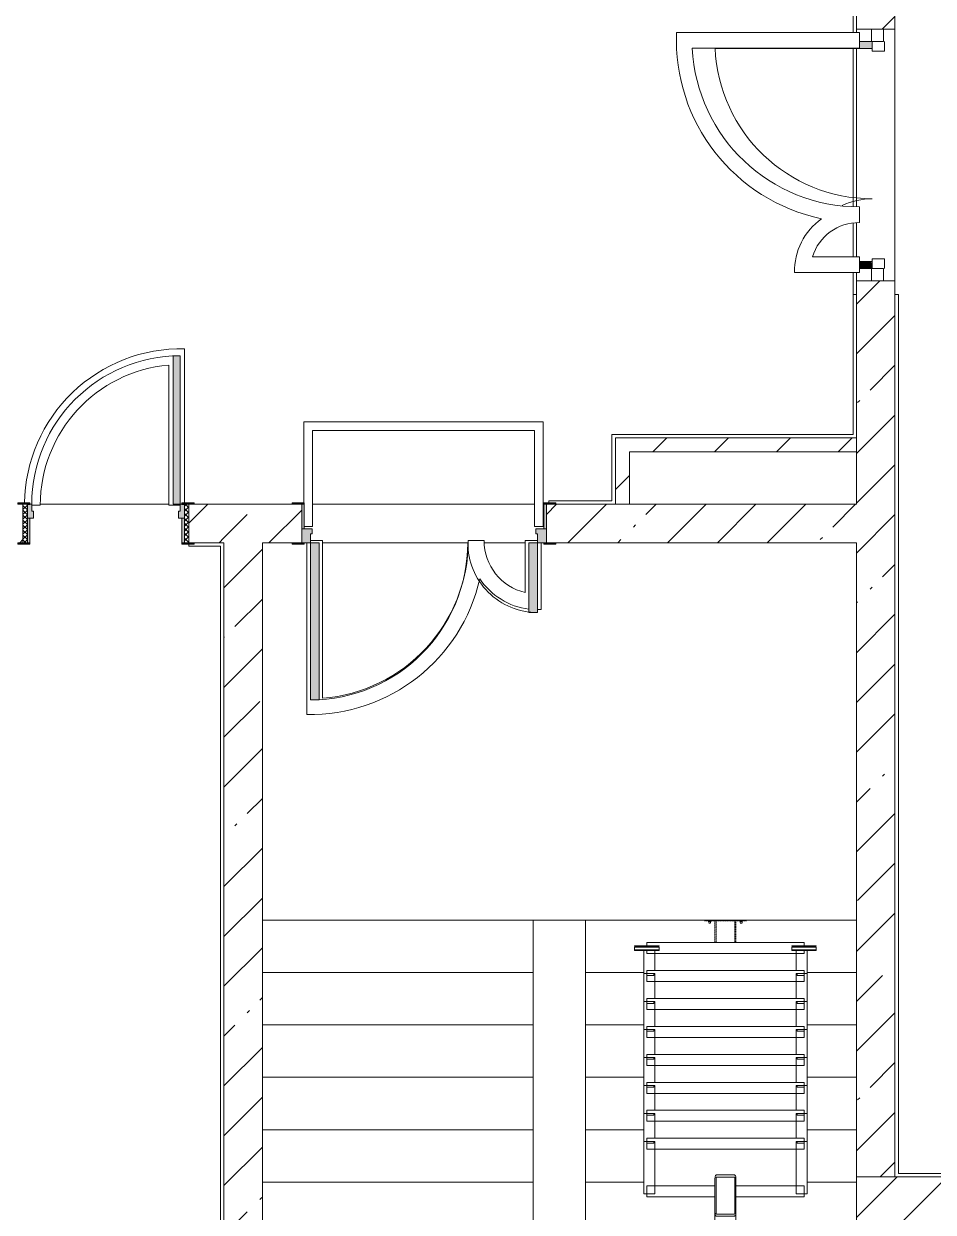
# Model space of a CAD drawing. Header units: millimetres. Extents: x 81773 to 282675, y -8553 to 29000.
# Drawn here: x 218517 to 223722, y 3848 to 10650 of the extents above; entities that cross this region are included whole.
import ezdxf

# ---------------------------------------------------------------- set-up
doc = ezdxf.new("R2010")
doc.units = ezdxf.units.MM
doc.linetypes.add('200_ШТРИХ__ш1_п0_6_', pattern=[1.6, 1, -0.6])
for name, color, linetype, lineweight, true_color in [('A-DETL-GENF-6', 7, 'Continuous', 5, 0xaaaaaa), ('A-DOOR-4', 7, 'Continuous', 5, 0xe2e2e2), ('A-DOOR-5', 7, 'Continuous', 5, 0xaaaaaa), ('A-DOOR-FRAM-2', 7, 'Continuous', 5, 0xe2e2e2), ('A-DOOR-FRAM-4', 7, 'Continuous', 5, 0xaaaaaa), ('A-FLOR-3', 7, 'Continuous', 5, 0xaaaaaa)]:
    doc.layers.add(name, color=color, linetype=linetype, lineweight=lineweight, true_color=true_color)
for name, color, linetype, lineweight in [('A-DETL-MBND-1', 7, '200_ШТРИХ__ш1_п0_6_', 9), ('A-GENM-7', 7, 'Continuous', 5), ('A-GLAZ-CWMG-2', 7, 'Continuous', 5), ('A-WALL', 7, 'Continuous', 9), ('I-WALL-4', 7, 'Continuous', 5), ('S-COLS-2', 7, 'Continuous', 5), ('S-STRS-2', 7, 'Continuous', 5)]:
    doc.layers.add(name, color=color, linetype=linetype, lineweight=lineweight)
pattern_1 = [(45, (147802.7, 0), (-285.1231, 285.1231), []), (45, (148087.8, 0), (-285.1231, 285.1231), [504.031, -100.806, 16.764, -84.042])]
pattern_2 = [(45, (147802.7, 0), (-176.7767, 176.7767), [])]

# ---------------------------------------------------------------- blocks, each defined once
blk = doc.blocks.new('BSC_Колонна _Прямоугольная - 500х500-V111-3_3_3_птичка')
at = {"layer": 'S-COLS-2'}
h = blk.add_hatch(dxfattribs=at)
h.set_pattern_fill('FP_72', color=256, style=0, pattern_type=2)
h.set_pattern_definition([(45, (-75730, -3800), (-285.1231, 285.1231), []), (45, (-75444.88, -3800), (-285.1231, 285.1231), [504.031, -100.806, 16.764, -84.042])])
h.paths.add_polyline_path([(-250, -250), (250, -250), (250, 250), (-250, 250), (-250, 71)])
for p, q in [((250, 250), (-250, 250)), ((-250, 250), (-250, -250)), ((250, -250), (250, 250)), ((-250, -250), (250, -250))]:
    blk.add_line(p, q, dxfattribs=at)
blk = doc.blocks.new('110_Дверь_СКБ_1Ст_Внутренняя1 - Д-7_л__950x2100h_Туалет-21784696-3_3_3_птичка')
at = {"layer": 'A-DOOR-4'}
h = blk.add_hatch(color=256, dxfattribs=at)
h.paths.add_polyline_path([(462.5, 30), (462.5, 110), (437.5, 110), (437.5, 70), (427.5, 70), (427.5, 30)])
h.paths.add_polyline_path([(-402.5, 30), (-402.5, 70), (-412.5, 70), (-412.5, 110), (-437.5, 110), (-437.5, 30)])
at = {"layer": 'A-DOOR-5'}
h = blk.add_hatch(dxfattribs=at)
h.set_pattern_fill('FP_10', color=256, style=0, pattern_type=2)
h.set_pattern_definition([(135, (1826.41, 174.685), (-14.14214, -14.14214), []), (225, (1826.41, 174.685), (14.14214, -14.14214), [])])
h.paths.add_polyline_path([(487.5, -110), (487.5, 110), (462.5, 110), (462.5, -110)])
at = {"layer": 'A-DOOR-FRAM-2'}
for points in [[(397.5, 110), (437.5, 110), (437.5, 960), (397.5, 960), (397.5, 223.1)], [(-422.5, 110), (-422.5, 118), (-492.5, 118), (-492.5, 110)], [(517.5, 110), (517.5, 118), (447.5, 118), (447.5, 110)], [(-422.5, -110), (-422.5, 30), (-437.5, 30), (-437.5, -110)], [(462.5, -110), (462.5, 30), (447.5, 30), (447.5, -110)], [(-422.5, -118), (-422.5, -110), (-492.5, -110), (-492.5, -118)], [(517.5, -118), (517.5, -110), (447.5, -110), (447.5, -118)]]:
    blk.add_hatch(color=256, dxfattribs=at).paths.add_polyline_path(points)
at = {"layer": 'A-DOOR-FRAM-4'}
h = blk.add_hatch(dxfattribs=at)
h.set_pattern_fill('FP_11', color=256, style=0, pattern_type=2)
h.set_pattern_definition([(45, (-296.384, 174.685), (-14.1421, 14.1421), []), (135, (-296.384, 174.685), (-14.1421, -14.1421), [])])
h.paths.add_polyline_path([(-437.5, -110), (-437.5, 110), (-462.5, 110), (-462.5, -110)])
at = {"layer": 'A-DOOR-5'}
for p, q in [((437.5, 960), (397.5, 960)), ((397.5, 960), (397.5, 110)), ((437.5, 110), (437.5, 960)), ((397.5, 110), (437.5, 110))]:
    blk.add_line(p, q, dxfattribs=at)
blk.add_arc((437.5, 110), 850, 90, 180, dxfattribs=at)
at = {"layer": 'A-DOOR-FRAM-4'}
for p, q in [((-422.5, 118), (-492.5, 118)), ((-492.5, 118), (-492.5, 110)), ((-492.5, 110), (-422.5, 110)), ((-437.5, 110), (-462.5, 110)), ((-462.5, 110), (-462.5, -110)), ((-412.5, 110), (-437.5, 110)), ((-437.5, 110), (-437.5, 30)), ((-437.5, -110), (-437.5, 110)), ((-422.5, 110), (-437.5, 110)), ((-437.5, 110), (-437.5, 109)), ((-437.5, 109), (-422.5, 109)), ((-422.5, 110), (-422.5, 118)), ((-422.5, 109), (-422.5, 110)), ((-412.5, 70), (-412.5, 110)), ((-402.5, 70), (-412.5, 70)), ((-402.5, 30), (-402.5, 70)), ((437.5, 70), (427.5, 70)), ((427.5, 70), (427.5, 30)), ((437.5, 110), (437.5, 70)), ((462.5, 110), (437.5, 110)), ((517.5, 118), (447.5, 118)), ((447.5, 118), (447.5, 110)), ((462.5, 110), (447.5, 110)), ((447.5, 110), (447.5, 109)), ((447.5, 110), (517.5, 110)), ((447.5, 109), (462.5, 109)), ((462.5, 30), (462.5, 110)), ((487.5, 110), (462.5, 110)), ((462.5, 110), (462.5, -110)), ((462.5, 109), (462.5, 110)), ((487.5, -110), (487.5, 110)), ((517.5, 110), (517.5, 118)), ((-437.5, 30), (-402.5, 30)), ((-422.5, 30), (-437.5, 30)), ((-437.5, 30), (-437.5, -110)), ((-422.5, -110), (-422.5, 30)), ((427.5, 30), (462.5, 30)), ((462.5, 30), (447.5, 30)), ((447.5, 30), (447.5, -110)), ((462.5, -110), (462.5, 30)), ((-422.5, -110), (-492.5, -110)), ((-492.5, -110), (-492.5, -118)), ((-492.5, -118), (-422.5, -118)), ((-462.5, -110), (-437.5, -110)), ((-437.5, -110), (-422.5, -110)), ((-422.5, -118), (-422.5, -110)), ((447.5, -110), (462.5, -110)), ((517.5, -110), (447.5, -110)), ((447.5, -110), (447.5, -118)), ((447.5, -118), (517.5, -118)), ((462.5, -110), (487.5, -110)), ((517.5, -118), (517.5, -110))]:
    blk.add_line(p, q, dxfattribs=at)
blk = doc.blocks.new('110_Дверь_СКБ_2Ст - Д-1 Лестничная клетка EIS60-24319353-3_3_3_птичка')
at = {"layer": 'A-DOOR-4'}
for points in [[(612.5, 1010), (612.5, 110), (662.5, 110), (662.5, 1010)], [(-587.5, 510), (-637.5, 510), (-637.5, 110), (-587.5, 110), (-587.5, 368.7)], [(712.5, 30), (697.5, 30), (697.5, -110), (712.5, -110)]]:
    blk.add_hatch(color=256, dxfattribs=at).paths.add_polyline_path(points)
h = blk.add_hatch(color=256, dxfattribs=at)
h.paths.add_polyline_path([(662.5, 110), (662.5, 60), (652.5, 60), (652.5, 30), (712.5, 30), (712.5, 110)])
h.paths.add_polyline_path([(-637.5, 110), (-687.5, 110), (-687.5, 30), (-627.5, 30), (-627.5, 60), (-637.5, 60)])
at = {"layer": 'A-DOOR-FRAM-2'}
for points in [[(-742.5, 118), (-742.5, 110), (-672.5, 110), (-672.5, 118)], [(697.5, 118), (697.5, 110), (767.5, 110), (767.5, 118)], [(-672.5, 30), (-687.5, 30), (-687.5, -110), (-672.5, -110)], [(-672.5, -110), (-742.5, -110), (-742.5, -118), (-672.5, -118)], [(697.5, -110), (697.5, -118), (767.5, -118), (767.5, -110)]]:
    blk.add_hatch(color=256, dxfattribs=at).paths.add_polyline_path(points)
at = {"layer": 'A-DOOR-5'}
for p, q in [((662.5, 1010), (612.5, 1010)), ((612.5, 1010), (612.5, 110)), ((662.5, 110), (662.5, 1010)), ((-637.5, 510), (-637.5, 110)), ((-587.5, 510), (-637.5, 510)), ((-587.5, 110), (-587.5, 510)), ((-637.5, 110), (-587.5, 110)), ((612.5, 110), (662.5, 110))]:
    blk.add_line(p, q, dxfattribs=at)
for centre, radius, start, end in [((662.5, 110), 900, 90, 180), ((-637.5, 110), 400, 360, 90)]:
    blk.add_arc(centre, radius, start, end, dxfattribs=at)
at = {"layer": 'A-DOOR-FRAM-4'}
for p, q in [((-672.5, 118), (-742.5, 118)), ((-742.5, 118), (-742.5, 110)), ((-742.5, 110), (-672.5, 110)), ((-637.5, 110), (-687.5, 110)), ((-687.5, 110), (-687.5, 30)), ((-672.5, 110), (-672.5, 118)), ((-637.5, 60), (-637.5, 110)), ((662.5, 110), (662.5, 60)), ((712.5, 110), (662.5, 110)), ((767.5, 118), (697.5, 118)), ((697.5, 118), (697.5, 110)), ((697.5, 110), (767.5, 110)), ((712.5, 30), (712.5, 110)), ((767.5, 110), (767.5, 118)), ((-687.5, 30), (-627.5, 30)), ((-672.5, 30), (-687.5, 30)), ((-687.5, 30), (-687.5, -110)), ((-672.5, -110), (-672.5, 30)), ((-627.5, 60), (-637.5, 60)), ((-627.5, 30), (-627.5, 60)), ((662.5, 60), (652.5, 60)), ((652.5, 60), (652.5, 30)), ((652.5, 30), (712.5, 30)), ((712.5, 30), (697.5, 30)), ((697.5, 30), (697.5, -110)), ((712.5, -110), (712.5, 30)), ((-672.5, -110), (-742.5, -110)), ((-742.5, -110), (-742.5, -118)), ((-742.5, -118), (-672.5, -118)), ((-687.5, -110), (-672.5, -110)), ((-672.5, -118), (-672.5, -110)), ((697.5, -110), (712.5, -110)), ((767.5, -110), (697.5, -110)), ((697.5, -110), (697.5, -118)), ((697.5, -118), (767.5, -118)), ((767.5, -118), (767.5, -110))]:
    blk.add_line(p, q, dxfattribs=at)
blk = doc.blocks.new('Анкер клиновой - Анкер клиновой МКТ В 10-10-16_85-V174-3_3_3_птичка')
at = {"layer": 'A-DETL-MBND-1'}
for p, q in [((74812, 5515.8), (74812, 5511.8)), ((74812, 5511.8), (74828, 5511.8)), ((74828, 5511.8), (74812, 5511.8)), ((74815, 5515.8), (74815, 5501.8)), ((74825, 5501.8), (74825, 5515.8)), ((74828, 5511.8), (74828, 5515.8)), ((74815, 5501.8), (74825, 5501.8)), ((74825, 5501.8), (74815, 5501.8))]:
    blk.add_line(p, q, dxfattribs=at)
blk = doc.blocks.new('ОМ_Полоса_Трапеция прямоугольная_Прокат_ГОСТ 103-2006 - ОМ_Полоса_Трапеция прямоугольная_Прокат_ГОСТ 103-2006-V175-3_3_3_птичка')
at = {"layer": 'A-GENM-7'}
for p, q in [((74280, 4243.3), (74280, 4253.3)), ((74280, 4253.3), (74320, 4253.3)), ((74320, 4243.3), (74280, 4243.3)), ((74320, 4253.3), (74320, 4243.3))]:
    blk.add_line(p, q, dxfattribs=at)
blk = doc.blocks.new('ОМ_Полоса_Трапеция прямоугольная_Прокат_ГОСТ 103-2006 - ОМ_Полоса_Трапеция прямоугольная_Прокат_ГОСТ 103-2006-V176-3_3_3_птичка')
at = {"layer": 'A-GENM-7'}
for p, q in [((74320, 4893.3), (74280, 4893.3)), ((74280, 4893.3), (74280, 4883.3)), ((74280, 4883.3), (74320, 4883.3)), ((74320, 4883.3), (74320, 4893.3))]:
    blk.add_line(p, q, dxfattribs=at)
blk = doc.blocks.new('ОМ_Полоса_Трапеция прямоугольная_Прокат_ГОСТ 103-2006 - ОМ_Полоса_Трапеция прямоугольная_Прокат_ГОСТ 103-2006-V177-3_3_3_птичка')
at = {"layer": 'A-GENM-7'}
for p, q in [((74320, 5053.3), (74280, 5053.3)), ((74280, 5053.3), (74280, 5043.3)), ((74280, 5043.3), (74320, 5043.3)), ((74320, 5043.3), (74320, 5053.3))]:
    blk.add_line(p, q, dxfattribs=at)
blk = doc.blocks.new('ОМ_Полоса_Трапеция прямоугольная_Прокат_ГОСТ 103-2006 - ОМ_Полоса_Трапеция прямоугольная_Прокат_ГОСТ 103-2006-V178-3_3_3_птичка')
at = {"layer": 'A-GENM-7'}
for p, q in [((74320, 5213.3), (74280, 5213.3)), ((74280, 5213.3), (74280, 5203.3)), ((74280, 5203.3), (74320, 5203.3)), ((74320, 5203.3), (74320, 5213.3))]:
    blk.add_line(p, q, dxfattribs=at)
blk = doc.blocks.new('ОМ_Полоса_Прокат_ГОСТ 103-2006 - ОМ_Полоса_Прокат_ГОСТ 103-2006-V179-3_3_3_птичка')
at = {"layer": 'A-GENM-7'}
for p, q in [((74350, 5373.3), (74210, 5373.3)), ((74210, 5373.3), (74210, 5370.3)), ((74210, 5370.3), (74350, 5370.3)), ((74350, 5370.3), (74350, 5373.3))]:
    blk.add_line(p, q, dxfattribs=at)
blk = doc.blocks.new('ОМ_Полоса_Прокат_ГОСТ 103-2006 - ОМ_Полоса_Прокат_ГОСТ 103-2006-V180-3_3_3_птичка')
at = {"layer": 'A-GENM-7'}
for p, q in [((74210, 5365.9), (74350, 5365.9)), ((74210, 5349), (74210, 5365.9)), ((74350, 5349), (74210, 5349)), ((74210, 5349), (74210, 5345.6)), ((74210, 5345.6), (74350, 5345.6)), ((74350, 5365.9), (74350, 5349)), ((74350, 5345.6), (74350, 5349))]:
    blk.add_line(p, q, dxfattribs=at)
blk = doc.blocks.new('ОМ_Полоса_Трапеция прямоугольная_Прокат_ГОСТ 103-2006 - ОМ_Полоса_Трапеция прямоугольная_Прокат_ГОСТ 103-2006-V181-3_3_3_птичка')
at = {"layer": 'A-GENM-7'}
for p, q in [((75140, 4243.3), (75140, 4253.3)), ((75140, 4253.3), (75180, 4253.3)), ((75180, 4243.3), (75140, 4243.3)), ((75180, 4253.3), (75180, 4243.3))]:
    blk.add_line(p, q, dxfattribs=at)
blk = doc.blocks.new('ОМ_Полоса_Трапеция прямоугольная_Прокат_ГОСТ 103-2006 - ОМ_Полоса_Трапеция прямоугольная_Прокат_ГОСТ 103-2006-V182-3_3_3_птичка')
at = {"layer": 'A-GENM-7'}
for p, q in [((75140, 4893.3), (75140, 4883.3)), ((75180, 4893.3), (75140, 4893.3)), ((75140, 4883.3), (75180, 4883.3)), ((75180, 4883.3), (75180, 4893.3))]:
    blk.add_line(p, q, dxfattribs=at)
blk = doc.blocks.new('ОМ_Полоса_Трапеция прямоугольная_Прокат_ГОСТ 103-2006 - ОМ_Полоса_Трапеция прямоугольная_Прокат_ГОСТ 103-2006-V183-3_3_3_птичка')
at = {"layer": 'A-GENM-7'}
for p, q in [((75140, 5053.3), (75140, 5043.3)), ((75180, 5053.3), (75140, 5053.3)), ((75140, 5043.3), (75180, 5043.3)), ((75180, 5043.3), (75180, 5053.3))]:
    blk.add_line(p, q, dxfattribs=at)
blk = doc.blocks.new('ОМ_Полоса_Трапеция прямоугольная_Прокат_ГОСТ 103-2006 - ОМ_Полоса_Трапеция прямоугольная_Прокат_ГОСТ 103-2006-V184-3_3_3_птичка')
at = {"layer": 'A-GENM-7'}
for p, q in [((75140, 5213.3), (75140, 5203.3)), ((75180, 5213.3), (75140, 5213.3)), ((75140, 5203.3), (75180, 5203.3)), ((75180, 5203.3), (75180, 5213.3))]:
    blk.add_line(p, q, dxfattribs=at)
blk = doc.blocks.new('ОМ_Полоса_Прокат_ГОСТ 103-2006 - ОМ_Полоса_Прокат_ГОСТ 103-2006-V185-3_3_3_птичка')
at = {"layer": 'A-GENM-7'}
for p, q in [((75110, 5373.3), (75110, 5370.3)), ((75250, 5373.3), (75110, 5373.3)), ((75110, 5370.3), (75250, 5370.3)), ((75250, 5370.3), (75250, 5373.3))]:
    blk.add_line(p, q, dxfattribs=at)
blk = doc.blocks.new('ОМ_Полоса_Прокат_ГОСТ 103-2006 - ОМ_Полоса_Прокат_ГОСТ 103-2006-V186-3_3_3_птичка')
at = {"layer": 'A-GENM-7'}
for p, q in [((75110, 5365.9), (75250, 5365.9)), ((75110, 5349), (75110, 5365.9)), ((75110, 5349), (75110, 5345.6)), ((75250, 5349), (75110, 5349)), ((75110, 5345.6), (75250, 5345.6)), ((75250, 5365.9), (75250, 5349)), ((75250, 5345.6), (75250, 5349))]:
    blk.add_line(p, q, dxfattribs=at)
blk = doc.blocks.new('ОМ_Труба_ГОСТ 8639-82 - ОМ_Труба_ГОСТ 8639-82-V187-3_3_3_птичка')
at = {"layer": 'A-GENM-7'}
for p, q in [((74670, 3843.3), (74670, 4043.4)), ((74676, 4043.4), (74676, 3843.3)), ((74679, 4061), (74781, 4061)), ((74781, 4049.3), (74679, 4049.3)), ((74784, 3843.3), (74784, 4043.4)), ((74790, 4043.4), (74790, 3843.3)), ((74670, 3843.3), (74670, 3709.3)), ((74679, 3837.4), (74781, 3837.4)), ((74781, 3825.6), (74679, 3825.6)), ((74790, 3709.3), (74790, 3843.3)), ((74781, 3704.7), (74679, 3704.7))]:
    blk.add_line(p, q, dxfattribs=at)
at = {"layer": 'A-GENM-7', "flags": 128}
for points in [[(74670, 4043.4), (74670.2, 4046.8), (74670.7, 4050.1), (74671.5, 4053.2), (74672.6, 4055.9), (74674, 4058.1), (74675.6, 4059.7), (74677.2, 4060.7), (74679, 4061)], [(74679, 4049.3), (74678.4, 4049.1), (74677.9, 4048.8), (74677.3, 4048.3), (74676.9, 4047.5), (74676.5, 4046.6), (74676.2, 4045.6), (74676.1, 4044.5), (74676, 4043.4)], [(74781, 4061), (74782.8, 4060.7), (74784.4, 4059.7), (74786, 4058.1), (74787.4, 4055.9), (74788.5, 4053.2), (74789.3, 4050.1), (74789.8, 4046.8), (74790, 4043.4)], [(74784, 4043.4), (74783.9, 4044.5), (74783.8, 4045.6), (74783.5, 4046.6), (74783.1, 4047.5), (74782.7, 4048.3), (74782.1, 4048.8), (74781.6, 4049.1), (74781, 4049.3)], [(74679, 3825.6), (74677.2, 3826), (74675.6, 3827), (74674, 3828.6), (74672.6, 3830.8), (74671.5, 3833.5), (74670.7, 3836.5), (74670.2, 3839.9), (74670, 3843.3)], [(74676, 3843.3), (74676.1, 3842.1), (74676.2, 3841), (74676.5, 3840), (74676.9, 3839.1), (74677.3, 3838.4), (74677.9, 3837.9), (74678.4, 3837.5), (74679, 3837.4)], [(74790, 3843.3), (74789.8, 3839.9), (74789.3, 3836.5), (74788.5, 3833.5), (74787.4, 3830.8), (74786, 3828.6), (74784.4, 3827), (74782.8, 3826), (74781, 3825.6)], [(74781, 3837.4), (74781.6, 3837.5), (74782.1, 3837.9), (74782.7, 3838.4), (74783.1, 3839.1), (74783.5, 3840), (74783.8, 3841), (74783.9, 3842.1), (74784, 3843.3)]]:
    blk.add_lwpolyline(points, dxfattribs=at)
at = {"layer": 'A-GENM-7'}
for centre, start_param, end_param in [((74679, 3761.3), 2.617994, 3.141593), ((74781, 3761.3), 0, 0.523599), ((74679, 3709.3), 3.141593, 4.712389), ((74781, 3709.3), 4.712389, 6.283185)]:
    blk.add_ellipse(centre, major_axis=(9, 0), ratio=0.509802, start_param=start_param, end_param=end_param, dxfattribs=at)
blk = doc.blocks.new('ОМ_Уголок_ГОСТ 8509-93 - ОМ_Уголок_ГОСТ 8509-93-V188-3_3_3_птичка')
at = {"layer": 'A-GENM-7'}
for p, q in [((0, 45.2), (0, -17.8)), ((390, 45.2), (0, 45.2)), ((900, 45.2), (510, 45.2)), ((900, -17.8), (900, 45.2)), ((0, -17.8), (390, -17.8)), ((510, -17.8), (900, -17.8))]:
    blk.add_line(p, q, dxfattribs=at)
blk = doc.blocks.new('ОМ_Уголок_ГОСТ 8509-93 - ОМ_Уголок_ГОСТ 8509-93-V189-3_3_3_птичка')
at = {"layer": 'A-GENM-7'}
for p, q in [((0, 45.2), (0, -17.8)), ((900, 45.2), (0, 45.2)), ((900, -17.8), (900, 45.2)), ((0, -17.8), (900, -17.8))]:
    blk.add_line(p, q, dxfattribs=at)
blk = doc.blocks.new('ОМ_Уголок_ГОСТ 8509-93 - ОМ_Уголок_ГОСТ 8509-93-V190-3_3_3_птичка')
at = {"layer": 'A-GENM-7'}
for p, q in [((0, 45.2), (0, -17.8)), ((300, 45.2), (0, 45.2)), ((300, -17.8), (300, 45.2)), ((0, -17.8), (300, -17.8))]:
    blk.add_line(p, q, dxfattribs=at)
blk = doc.blocks.new('ОМ_Уголок_ГОСТ 8509-93 - ОМ_Уголок_ГОСТ 8509-93-V191-3_3_3_птичка')
at = {"layer": 'A-GENM-7'}
for p, q in [((0, 45.2), (0, -17.8)), ((142.2, 45.2), (0, 45.2)), ((0, -17.8), (160, -17.8))]:
    blk.add_line(p, q, dxfattribs=at)
blk = doc.blocks.new('ОМ_Уголок_ГОСТ 8509-93 - ОМ_Уголок_ГОСТ 8509-93-V192-3_3_3_птичка')
at = {"layer": 'A-GENM-7'}
for p, q in [((300, 45.2), (157.8, 45.2)), ((300, -17.8), (300, 45.2)), ((140, -17.8), (300, -17.8))]:
    blk.add_line(p, q, dxfattribs=at)
blk = doc.blocks.new('ОМ_Уголок_ГОСТ 8509-93 - ОМ_Уголок_ГОСТ 8509-93-V193-3_3_3_птичка')
at = {"layer": 'A-GENM-7'}
for p, q in [((300, 45.2), (157.8, 45.2)), ((300, -17.8), (300, 45.2)), ((141.1, -17.8), (300, -17.8))]:
    blk.add_line(p, q, dxfattribs=at)
blk = doc.blocks.new('ОМ_Уголок_ГОСТ 8509-93 - ОМ_Уголок_ГОСТ 8509-93-V194-3_3_3_птичка')
at = {"layer": 'A-GENM-7'}
for p, q in [((0, 45.2), (0, 27.8)), ((900, 45.2), (0, 45.2)), ((0, 7.4), (0, -17.8)), ((900, 27.8), (900, 45.2)), ((900, -17.8), (900, 7.4)), ((0, -17.8), (900, -17.8))]:
    blk.add_line(p, q, dxfattribs=at)
blk = doc.blocks.new('ОМ_Уголок_ГОСТ 8509-93 - ОМ_Уголок_ГОСТ 8509-93-V195-3_3_3_птичка')
at = {"layer": 'A-GENM-7'}
for p, q in [((0, 45.2), (0, -17.8)), ((7.4, 45.2), (0, 45.2)), ((142.2, 45.2), (27.8, 45.2)), ((0, -17.8), (7.4, -17.8)), ((27.8, -17.8), (160, -17.8))]:
    blk.add_line(p, q, dxfattribs=at)
blk = doc.blocks.new('ОМ_Уголок_ГОСТ 8509-93 - ОМ_Уголок_ГОСТ 8509-93-V196-3_3_3_птичка')
at = {"layer": 'A-GENM-7'}
for p, q in [((272.2, 45.2), (157.8, 45.2)), ((300, 45.2), (292.6, 45.2)), ((300, -17.8), (300, 45.2)), ((140, -17.8), (272.2, -17.8)), ((292.6, -17.8), (300, -17.8))]:
    blk.add_line(p, q, dxfattribs=at)
blk = doc.blocks.new('ОМ_Труба_ГОСТ 8639-82 - ОМ_Труба_ГОСТ 8639-82-V197-3_3_3_птичка')
at = {"layer": 'A-DETL-MBND-1'}
for p, q in [((74670, 5515.8), (74670, 5391.1)), ((74676, 5391.1), (74676, 5515.8)), ((74784, 5391.1), (74784, 5515.8)), ((74790, 5391.1), (74790, 5515.8))]:
    blk.add_line(p, q, dxfattribs=at)
blk = doc.blocks.new('ОМ_Уголок_ГОСТ 8510-86 - ОМ_Уголок_ГОСТ 8510-86-V198-3_3_3_птичка')
at = {"layer": 'A-DETL-MBND-1'}
blk.add_line((0, 0), (240, 0), dxfattribs=at)
blk = doc.blocks.new('Прямоугольный импост - 50 x 70 мм-32306832-3_3_3_птичка')
at = {"layer": 'A-GLAZ-CWMG-2'}
for p, q in [((-70, 35), (0, 35)), ((-70, -35), (-70, 35)), ((0, 35), (0, -35)), ((0, -35), (-70, -35))]:
    blk.add_line(p, q, dxfattribs=at)
blk = doc.blocks.new('Дверь_Витражная_остекление_ - ДВН_ДАО_Главный вход_1200 в свету Д-22 _п_-32306833-3_3_3_птичка')
at = {"layer": 'A-DOOR-4'}
for points in [[(-610, -930), (-611.7, -30), (-650, -35), (-650, -103), (-611.7, -103), (-611.7, -930)], [(650, -35), (650, -30), (610, -35), (610, -103), (650, -103)]]:
    blk.add_hatch(color=256, dxfattribs=at).paths.add_polyline_path(points)
at = {"layer": 'A-DETL-GENF-6'}
for p, q in [((-650, 40), (-595, 40)), ((-595, 40), (-595, -30)), ((650, 40), (595, 40)), ((595, 40), (595, -30)), ((-610, -30), (-650, -30)), ((-595, -30), (-650, -30)), ((-650, -35), (-650, -103)), ((-610, -930), (-610, -30)), ((595, -30), (650, -30)), ((610, -30), (610, -103)), ((650, -30), (610, -30)), ((650, -103), (650, -35))]:
    blk.add_line(p, q, dxfattribs=at)
at = {"layer": 'A-DOOR-5'}
for p, q in [((-650, -103), (-650, -35)), ((650, -103), (650, -35))]:
    blk.add_line(p, q, dxfattribs=at)
for centre, radius, start, end in [((-650, -30), 900, 272.47677, 0), ((650, -30), 400, 180, 205.34539)]:
    blk.add_arc(centre, radius, start, end, dxfattribs=at)
blk = doc.blocks.new('Прямоугольный импост - 50 x 70 мм-32306835-3_3_3_птичка')
at = {"layer": 'A-GLAZ-CWMG-2'}
for p, q in [((0, 35), (-70, 35)), ((-70, 35), (-70, -35)), ((0, -35), (0, 35)), ((-70, -35), (0, -35))]:
    blk.add_line(p, q, dxfattribs=at)

msp = doc.modelspace()

# ---------------------------------------------------------------- hatches: boundary and pattern name
at = {"layer": 'I-WALL-4'}
h = msp.add_hatch(dxfattribs=at)
h.set_pattern_fill('FP_80', color=256, style=0, pattern_type=2)
h.set_pattern_definition(pattern_1)
h.paths.add_polyline_path([(223282.7, 7900), (223502.7, 7900), (223502.7, 9179), (223282.7, 9179), (223282.7, 8013.1)])
h.paths.add_polyline_path([(223502.7, 10619), (223502.7, 10900), (223282.7, 10900), (223282.7, 10619)])
h = msp.add_hatch(dxfattribs=at)
h.set_pattern_fill('FP_85', color=256, style=0, pattern_type=2)
h.set_pattern_definition(pattern_2)
h.paths.add_polyline_path([(221902.7, 7900), (221982.7, 7900), (221982.7, 8280), (221902.7, 8280), (221902.7, 8013.1)])
h = msp.add_hatch(dxfattribs=at)
h.set_pattern_fill('FP_85', color=256, style=0, pattern_type=2)
h.set_pattern_definition(pattern_2)
h.paths.add_polyline_path([(223282.7, 8200), (223282.7, 8280), (221982.7, 8280), (221982.7, 8200)])
h = msp.add_hatch(dxfattribs=at)
h.set_pattern_fill('FP_80', color=256, style=0, pattern_type=2)
h.set_pattern_definition(pattern_1)
h.paths.add_polyline_path([(219492.7, 7680), (219662.7, 7680), (219662.7, 7900), (219462.7, 7900), (219462.7, 7680)])
h.paths.add_polyline_path([(218482.7, 7680), (218512.7, 7680), (218512.7, 7900), (217162.7, 7900), (217162.7, 7680), (218222.7, 7680)])
h.paths.add_polyline_path([(215282.7, 7680), (216062.7, 7680), (216062.7, 7900), (214662.7, 7900), (214662.7, 7680), (214982.7, 7680)])
h = msp.add_hatch(dxfattribs=at)
h.set_pattern_fill('FP_80', color=256, style=0, pattern_type=2)
h.set_pattern_definition(pattern_1)
h.paths.add_polyline_path([(219714, 7680), (220107.7, 7680), (220107.7, 7900), (219662.7, 7900), (219662.7, 7680)])
h.paths.add_polyline_path([(223282.7, 7680), (223282.7, 7900), (221507.7, 7900), (221507.7, 7680), (221833.3, 7680)])
h = msp.add_hatch(dxfattribs=at)
h.set_pattern_fill('FP_80', color=256, style=0, pattern_type=2)
h.set_pattern_definition(pattern_1)
h.paths.add_polyline_path([(223282.7, 120), (223502.7, 120), (223502.7, 350), (223282.7, 350)])
h.paths.add_polyline_path([(223502.7, 1150), (223502.7, 3550), (223282.7, 3550), (223282.7, 1150)])
h.paths.add_polyline_path([(223282.7, 4050), (223502.7, 4050), (223502.7, 7900), (223282.7, 7900), (223282.7, 4462.7)])
h = msp.add_hatch(dxfattribs=at)
h.set_pattern_fill('FP_80', color=256, style=0, pattern_type=2)
h.set_pattern_definition(pattern_1)
h.paths.add_polyline_path([(219882.7, 120), (219882.7, 7680), (219662.7, 7680), (219662.7, 120), (219714, 120)])

# ---------------------------------------------------------------- linework, layer by layer
at = {"layer": 'A-FLOR-3'}
for p, q in [((223262.7, 10880), (223262.7, 10600.7)), ((223299.7, 10600.7), (222252.6, 10600.7)), ((223299.7, 10510.7), (223299.7, 10600.7)), ((222342.8, 10510.7), (223299.7, 10510.7)), ((223262.7, 9604.5), (223262.7, 10510.7)), ((223299.7, 9512.6), (223299.7, 9602.6)), ((223262.7, 9316.6), (223262.7, 9509.1)), ((223299.7, 9316.6), (223030.3, 9316.6)), ((223299.7, 9226.6), (223299.7, 9316.6)), ((222927.8, 9226.6), (223299.7, 9226.6)), ((223262.7, 9226.6), (223262.7, 8300)), ((223262.7, 9100), (223282.7, 9100)), ((223502.7, 9100), (223523.7, 9100)), ((223523.7, 9100), (223523.7, 4070)), ((219436.9, 7908), (219436.9, 8789.8)), ((219346.9, 8697), (219346.9, 7895.1)), ((221489.6, 8371.9), (220119.6, 8371.9)), ((220119.6, 8371.9), (220119.6, 7908)), ((221489.6, 7771.9), (221489.6, 8371.9)), ((220169.6, 7771.9), (220169.6, 8321.9)), ((220169.6, 8321.9), (221439.6, 8321.9)), ((221439.6, 8321.9), (221439.6, 7771.9)), ((221882.7, 7920), (221882.7, 8300)), ((221882.7, 8300), (223262.7, 8300)), ((218562.7, 7895.1), (218611.9, 7895.1)), ((218612.2, 7900), (219346.9, 7900)), ((219346.9, 7895.1), (219412.7, 7895.1)), ((221522.7, 7908), (221522.7, 7920)), ((221522.7, 7920), (221882.7, 7920)), ((220122.7, 7771.9), (220169.6, 7771.9)), ((221439.6, 7771.9), (221489.6, 7771.9)), ((220226.2, 7691.9), (220157.7, 7691.9)), ((220226.2, 6789.7), (220226.2, 7691.9)), ((221151.2, 7691.9), (221061.2, 7691.9)), ((221457.7, 7691.9), (221387.4, 7691.9)), ((221387.4, 7691.9), (221387.4, 7394.8)), ((219462.7, 7660), (219462.7, 7672)), ((219642.7, 7660), (219462.7, 7660)), ((219642.7, 140), (219642.7, 7660)), ((220136.2, 7680), (220136.2, 6697.1)), ((220226.2, 7680), (221060.5, 7680)), ((221152.3, 7680), (221387.4, 7680)), ((221477.4, 7297.5), (221477.4, 7680)), ((223523.7, 4070), (223797.7, 4070))]:
    msp.add_line(p, q, dxfattribs=at)
for centre, radius, start, end in [((223296.7, 10557.6), 1045, 177.63591, 258.21594), ((223296.7, 10557.6), 955, 182.81459, 270.17999), ((223296.7, 9233.6), 369, 125.33508, 181.08444), ((223296.7, 9233.6), 279, 89.3839, 162.68951), ((219416.9, 7895.1), 895, 88.71954, 179.17007), ((219416.9, 7895.1), 805, 94.98854, 180), ((220156.2, 7691.9), 905, 274.43687, 360), ((221456.2, 7691.9), 305, 180, 256.9573), ((220156.2, 7691.9), 995, 268.8489, 347.32946), ((221456.2, 7691.9), 395, 213.54048, 262.94436), ((221456.2, 7691.9), 395, 270.21425, 273.07201)]:
    msp.add_arc(centre, radius, start, end, dxfattribs=at)
at = {"layer": 'A-WALL'}
for p, q in [((223282.7, 8200), (223282.7, 8280)), ((221902.7, 7900), (221982.7, 7900))]:
    msp.add_line(p, q, dxfattribs=at)
at = {"layer": 'I-WALL-4'}
for p, q in [((223282.7, 10900), (223282.7, 10600.7)), ((223502.7, 10900), (223502.7, 7900)), ((223282.7, 10619), (223502.7, 10619)), ((223282.7, 9603.5), (223282.7, 10510.7)), ((223282.7, 9316.6), (223282.7, 9511)), ((223282.7, 9226.6), (223282.7, 8280)), ((223502.7, 9179), (223282.7, 9179)), ((221902.7, 8280), (221902.7, 7900)), ((223282.7, 8280), (221902.7, 8280)), ((221982.7, 7900), (221982.7, 8200)), ((221982.7, 8200), (223282.7, 8200)), ((223282.7, 8200), (223282.7, 7900)), ((219662.7, 7900), (219492.7, 7900)), ((220052.7, 7900), (219662.7, 7900)), ((220169.6, 7900), (221439.6, 7900)), ((221902.7, 7900), (221562.7, 7900)), ((223282.7, 7900), (221982.7, 7900)), ((223502.7, 4050), (223502.7, 7900)), ((219492.7, 7680), (219662.7, 7680)), ((219662.7, 7680), (219662.7, -100)), ((219882.7, 120), (219882.7, 7680)), ((219882.7, 7680), (220052.7, 7680)), ((221060.5, 7680), (220226.2, 7680)), ((221387.4, 7680), (221152.3, 7680)), ((221562.7, 7680), (223282.7, 7680)), ((223282.7, 7680), (223282.7, 4050))]:
    msp.add_line(p, q, dxfattribs=at)
at = {"layer": 'S-STRS-2'}
for p, q in [((221060.5, 7680), (220226.2, 7680)), ((221387.4, 7680), (221152.3, 7680)), ((219882.7, 5520), (221432.7, 5520)), ((219882.7, 5520), (221432.7, 5520)), ((221432.7, 5520), (223282.7, 5520)), ((221432.7, 5220), (221432.7, 5520)), ((221732.7, 5520), (221732.7, 5220)), ((219882.7, 5220), (221432.7, 5220)), ((219882.7, 5220), (221432.7, 5220)), ((221432.7, 4920), (221432.7, 5220)), ((221732.7, 5220), (221732.7, 4920)), ((222064.9, 5220), (221732.7, 5220)), ((222064.9, 5220), (221732.7, 5220)), ((223282.7, 5220), (223000.5, 5220)), ((223282.7, 5220), (223000.5, 5220)), ((219882.7, 4920), (221432.7, 4920)), ((219882.7, 4920), (221432.7, 4920)), ((221432.7, 4620), (221432.7, 4920)), ((221732.7, 4920), (221732.7, 4620)), ((222064.9, 4920), (221732.7, 4920)), ((222064.9, 4920), (221732.7, 4920)), ((223282.7, 4920), (223000.5, 4920)), ((223282.7, 4920), (223000.5, 4920)), ((219882.7, 4620), (221432.7, 4620)), ((219882.7, 4620), (221432.7, 4620)), ((221432.7, 4320), (221432.7, 4620)), ((221732.7, 4620), (221732.7, 4320)), ((222064.9, 4620), (221732.7, 4620)), ((222064.9, 4620), (221732.7, 4620)), ((223282.7, 4620), (223000.5, 4620)), ((223282.7, 4620), (223000.5, 4620)), ((219882.7, 4320), (221432.7, 4320)), ((219882.7, 4320), (221432.7, 4320)), ((221432.7, 4020), (221432.7, 4320)), ((221732.7, 4320), (221732.7, 4020)), ((222064.9, 4320), (221732.7, 4320)), ((222064.9, 4320), (221732.7, 4320)), ((223282.7, 4320), (223000.5, 4320)), ((223282.7, 4320), (223000.5, 4320)), ((219882.7, 4020), (221432.7, 4020)), ((219882.7, 4020), (221432.7, 4020)), ((221432.7, 3720), (221432.7, 4020)), ((221732.7, 4020), (221732.7, 3720)), ((222064.9, 4020), (221732.7, 4020)), ((222064.9, 4020), (221732.7, 4020)), ((223282.7, 4020), (223000.5, 4020)), ((223282.7, 4020), (223000.5, 4020))]:
    msp.add_line(p, q, dxfattribs=at)

# ---------------------------------------------------------------- block references
at = {"layer": 'A-DETL-MBND-1', "extrusion": (0, 0, -1)}
msp.add_blockref('ОМ_Уголок_ГОСТ 8510-86 - ОМ_Уголок_ГОСТ 8510-86-V198-3_3_3_птичка', (-222652.7, 5515.8), dxfattribs=at)
at = {"layer": 'A-DETL-MBND-1'}
for name, p in [('Анкер клиновой - Анкер клиновой МКТ В 10-10-16_85-V174-3_3_3_птичка', (147622.7, 0)), ('ОМ_Труба_ГОСТ 8639-82 - ОМ_Труба_ГОСТ 8639-82-V197-3_3_3_птичка', (147802.7, 0)), ('Анкер клиновой - Анкер клиновой МКТ В 10-10-16_85-V174-3_3_3_птичка', (147802.7, 0))]:
    msp.add_blockref(name, p, dxfattribs=at)
at = {"layer": 'A-DOOR-5'}
for name, p, rotation in [('Дверь_Витражная_остекление_ - ДВН_ДАО_Главный вход_1200 в свету Д-22 _п_-32306833-3_3_3_птичка', (223402.7, 9899), 269.9999999999994), ('110_Дверь_СКБ_2Ст - Д-1 Лестничная клетка EIS60-24319353-3_3_3_птичка', (220820.2, 7790), 180)]:
    msp.add_blockref(name, p, dxfattribs=dict(at, rotation=rotation))
msp.add_blockref('110_Дверь_СКБ_1Ст_Внутренняя1 - Д-7_л__950x2100h_Туалет-21784696-3_3_3_птичка', (218975.2, 7790), dxfattribs=at)
at = {"layer": 'A-GENM-7', "extrusion": (0, 0, -1)}
for name, p, rotation in [('ОМ_Уголок_ГОСТ 8509-93 - ОМ_Уголок_ГОСТ 8509-93-V194-3_3_3_птичка', (-222082.7, 5373.3), 180), ('ОМ_Уголок_ГОСТ 8509-93 - ОМ_Уголок_ГОСТ 8509-93-V196-3_3_3_птичка', (-222082.7, 5073.3), 90.00000000000087), ('ОМ_Уголок_ГОСТ 8509-93 - ОМ_Уголок_ГОСТ 8509-93-V195-3_3_3_птичка', (-222982.7, 5373.3), 270.0000000000007), ('ОМ_Уголок_ГОСТ 8509-93 - ОМ_Уголок_ГОСТ 8509-93-V193-3_3_3_птичка', (-222082.7, 4913.3), 90.00000000000087), ('ОМ_Уголок_ГОСТ 8509-93 - ОМ_Уголок_ГОСТ 8509-93-V189-3_3_3_птичка', (-222082.7, 5213.3), 180), ('ОМ_Уголок_ГОСТ 8509-93 - ОМ_Уголок_ГОСТ 8509-93-V191-3_3_3_птичка', (-222982.7, 5213.3), 270.0000000000007), ('ОМ_Уголок_ГОСТ 8509-93 - ОМ_Уголок_ГОСТ 8509-93-V192-3_3_3_птичка', (-222082.7, 4753.3), 90.00000000000087), ('ОМ_Уголок_ГОСТ 8509-93 - ОМ_Уголок_ГОСТ 8509-93-V189-3_3_3_птичка', (-222082.7, 5053.3), 180), ('ОМ_Уголок_ГОСТ 8509-93 - ОМ_Уголок_ГОСТ 8509-93-V191-3_3_3_птичка', (-222982.7, 5053.3), 270.0000000000007), ('ОМ_Уголок_ГОСТ 8509-93 - ОМ_Уголок_ГОСТ 8509-93-V189-3_3_3_птичка', (-222082.7, 4893.3), 180), ('ОМ_Уголок_ГОСТ 8509-93 - ОМ_Уголок_ГОСТ 8509-93-V192-3_3_3_птичка', (-222082.7, 4593.3), 90.00000000000087), ('ОМ_Уголок_ГОСТ 8509-93 - ОМ_Уголок_ГОСТ 8509-93-V191-3_3_3_птичка', (-222982.7, 4893.3), 270.0000000000007), ('ОМ_Уголок_ГОСТ 8509-93 - ОМ_Уголок_ГОСТ 8509-93-V192-3_3_3_птичка', (-222082.7, 4433.3), 90.00000000000087), ('ОМ_Уголок_ГОСТ 8509-93 - ОМ_Уголок_ГОСТ 8509-93-V189-3_3_3_птичка', (-222082.7, 4733.3), 180), ('ОМ_Уголок_ГОСТ 8509-93 - ОМ_Уголок_ГОСТ 8509-93-V191-3_3_3_птичка', (-222982.7, 4733.3), 270.0000000000007), ('ОМ_Уголок_ГОСТ 8509-93 - ОМ_Уголок_ГОСТ 8509-93-V192-3_3_3_птичка', (-222082.7, 4273.3), 90.00000000000087), ('ОМ_Уголок_ГОСТ 8509-93 - ОМ_Уголок_ГОСТ 8509-93-V189-3_3_3_птичка', (-222082.7, 4573.3), 180), ('ОМ_Уголок_ГОСТ 8509-93 - ОМ_Уголок_ГОСТ 8509-93-V191-3_3_3_птичка', (-222982.7, 4573.3), 270.0000000000007), ('ОМ_Уголок_ГОСТ 8509-93 - ОМ_Уголок_ГОСТ 8509-93-V189-3_3_3_птичка', (-222082.7, 4413.3), 180), ('ОМ_Уголок_ГОСТ 8509-93 - ОМ_Уголок_ГОСТ 8509-93-V192-3_3_3_птичка', (-222082.7, 4113.3), 90.00000000000087), ('ОМ_Уголок_ГОСТ 8509-93 - ОМ_Уголок_ГОСТ 8509-93-V191-3_3_3_птичка', (-222982.7, 4413.3), 270.0000000000007), ('ОМ_Уголок_ГОСТ 8509-93 - ОМ_Уголок_ГОСТ 8509-93-V190-3_3_3_птичка', (-222082.7, 3953.3), 90.00000000000087), ('ОМ_Уголок_ГОСТ 8509-93 - ОМ_Уголок_ГОСТ 8509-93-V189-3_3_3_птичка', (-222082.7, 4253.3), 180), ('ОМ_Уголок_ГОСТ 8509-93 - ОМ_Уголок_ГОСТ 8509-93-V190-3_3_3_птичка', (-222982.7, 4253.3), 270.0000000000007)]:
    msp.add_blockref(name, p, dxfattribs=dict(at, rotation=rotation))
at = {"layer": 'A-GENM-7'}
for name, p in [('ОМ_Полоса_Прокат_ГОСТ 103-2006 - ОМ_Полоса_Прокат_ГОСТ 103-2006-V179-3_3_3_птичка', (147802.7, 0)), ('ОМ_Полоса_Прокат_ГОСТ 103-2006 - ОМ_Полоса_Прокат_ГОСТ 103-2006-V180-3_3_3_птичка', (147802.7, 0)), ('ОМ_Полоса_Прокат_ГОСТ 103-2006 - ОМ_Полоса_Прокат_ГОСТ 103-2006-V185-3_3_3_птичка', (147802.7, 0)), ('ОМ_Полоса_Прокат_ГОСТ 103-2006 - ОМ_Полоса_Прокат_ГОСТ 103-2006-V186-3_3_3_птичка', (147802.7, 0)), ('ОМ_Полоса_Трапеция прямоугольная_Прокат_ГОСТ 103-2006 - ОМ_Полоса_Трапеция прямоугольная_Прокат_ГОСТ 103-2006-V178-3_3_3_птичка', (147802.7, 0)), ('ОМ_Полоса_Трапеция прямоугольная_Прокат_ГОСТ 103-2006 - ОМ_Полоса_Трапеция прямоугольная_Прокат_ГОСТ 103-2006-V184-3_3_3_птичка', (147802.7, 0)), ('ОМ_Полоса_Трапеция прямоугольная_Прокат_ГОСТ 103-2006 - ОМ_Полоса_Трапеция прямоугольная_Прокат_ГОСТ 103-2006-V177-3_3_3_птичка', (147802.7, 0)), ('ОМ_Полоса_Трапеция прямоугольная_Прокат_ГОСТ 103-2006 - ОМ_Полоса_Трапеция прямоугольная_Прокат_ГОСТ 103-2006-V183-3_3_3_птичка', (147802.7, 0)), ('ОМ_Полоса_Трапеция прямоугольная_Прокат_ГОСТ 103-2006 - ОМ_Полоса_Трапеция прямоугольная_Прокат_ГОСТ 103-2006-V176-3_3_3_птичка', (147802.7, 0)), ('ОМ_Полоса_Трапеция прямоугольная_Прокат_ГОСТ 103-2006 - ОМ_Полоса_Трапеция прямоугольная_Прокат_ГОСТ 103-2006-V182-3_3_3_птичка', (147802.7, 0)), ('ОМ_Полоса_Трапеция прямоугольная_Прокат_ГОСТ 103-2006 - ОМ_Полоса_Трапеция прямоугольная_Прокат_ГОСТ 103-2006-V175-3_3_3_птичка', (147802.7, 480)), ('ОМ_Полоса_Трапеция прямоугольная_Прокат_ГОСТ 103-2006 - ОМ_Полоса_Трапеция прямоугольная_Прокат_ГОСТ 103-2006-V181-3_3_3_птичка', (147802.7, 480)), ('ОМ_Полоса_Трапеция прямоугольная_Прокат_ГОСТ 103-2006 - ОМ_Полоса_Трапеция прямоугольная_Прокат_ГОСТ 103-2006-V175-3_3_3_птичка', (147802.7, 320)), ('ОМ_Полоса_Трапеция прямоугольная_Прокат_ГОСТ 103-2006 - ОМ_Полоса_Трапеция прямоугольная_Прокат_ГОСТ 103-2006-V181-3_3_3_птичка', (147802.7, 320)), ('ОМ_Полоса_Трапеция прямоугольная_Прокат_ГОСТ 103-2006 - ОМ_Полоса_Трапеция прямоугольная_Прокат_ГОСТ 103-2006-V175-3_3_3_птичка', (147802.7, 160)), ('ОМ_Полоса_Трапеция прямоугольная_Прокат_ГОСТ 103-2006 - ОМ_Полоса_Трапеция прямоугольная_Прокат_ГОСТ 103-2006-V181-3_3_3_птичка', (147802.7, 160)), ('ОМ_Полоса_Трапеция прямоугольная_Прокат_ГОСТ 103-2006 - ОМ_Полоса_Трапеция прямоугольная_Прокат_ГОСТ 103-2006-V175-3_3_3_птичка', (147802.7, 0)), ('ОМ_Полоса_Трапеция прямоугольная_Прокат_ГОСТ 103-2006 - ОМ_Полоса_Трапеция прямоугольная_Прокат_ГОСТ 103-2006-V181-3_3_3_птичка', (147802.7, 0)), ('ОМ_Труба_ГОСТ 8639-82 - ОМ_Труба_ГОСТ 8639-82-V187-3_3_3_птичка', (147802.7, 0))]:
    msp.add_blockref(name, p, dxfattribs=at)
at = {"layer": 'A-GENM-7', "extrusion": (0, 0, -1)}
msp.add_blockref('ОМ_Уголок_ГОСТ 8509-93 - ОМ_Уголок_ГОСТ 8509-93-V188-3_3_3_птичка', (-222982.7, 3953.3), dxfattribs=at)
at = {"layer": 'A-GLAZ-CWMG-2', "rotation": 89.99999999999942}
msp.add_blockref('Прямоугольный импост - 50 x 70 мм-32306835-3_3_3_птичка', (223402.7, 10619), dxfattribs=at)
at = {"layer": 'A-GLAZ-CWMG-2', "extrusion": (0, 0, -1), "rotation": 270.0000000000006}
msp.add_blockref('Прямоугольный импост - 50 x 70 мм-32306832-3_3_3_птичка', (-223402.7, 9179), dxfattribs=at)
at = {"layer": 'S-COLS-2'}
msp.add_blockref('BSC_Колонна _Прямоугольная - 500х500-V111-3_3_3_птичка', (223532.7, 3800), dxfattribs=at)

doc.saveas('drawing.dxf')
